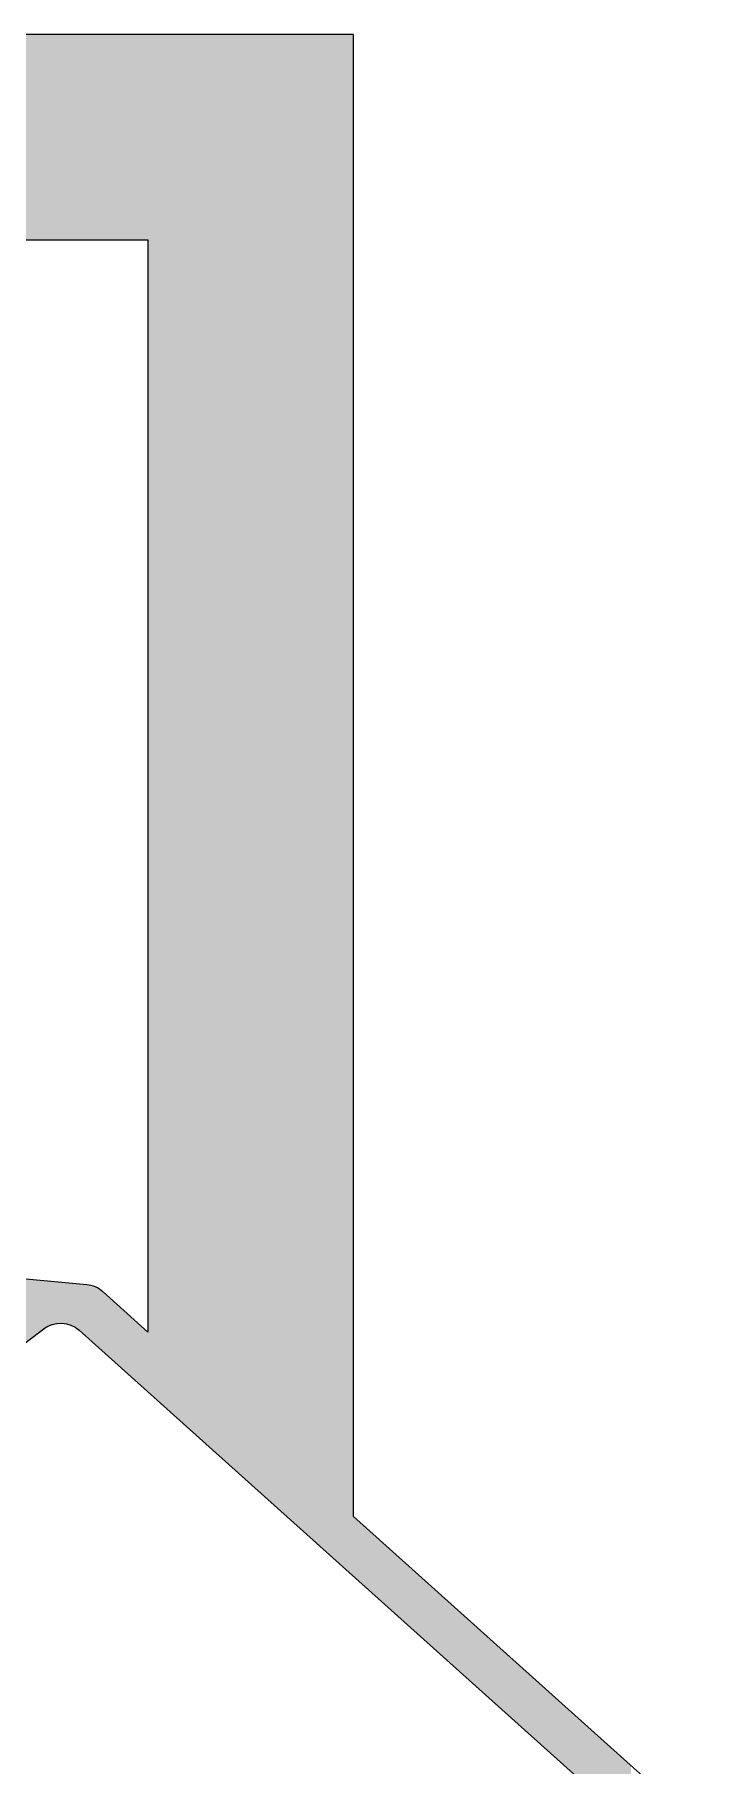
# Model space of a CAD drawing. Extents: x 181 to 485, y 440 to 775.
# Drawn here: x 436.7 to 484.7, y 651.6 to 775.3 of the extents above; entities that cross this region are included whole.
import ezdxf

# ---------------------------------------------------------------- set-up
doc = ezdxf.new("R2010")
doc.units = 0
doc.layers.add('LAYER_01', color=7, linetype='CONTINUOUS')

# ---------------------------------------------------------------- blocks, each defined once
blk = doc.blocks.new('*U1')
at = {"layer": 'LAYER_01', "linetype": 'CONTINUOUS'}
for points in [[(357.84, 760.59), (357.84, 775.27), (444.81, 760.59)], [(444.81, 760.59), (357.84, 775.27), (444.81, 775.27)], [(444.81, 760.59), (444.81, 775.27), (459.49, 665.08)], [(459.49, 669.36), (444.81, 775.27), (459.49, 775.27)], [(459.49, 665.08), (444.81, 775.27), (459.49, 669.36)], [(444.81, 682.53), (444.81, 760.59), (459.49, 665.08)], [(435.05, 681.04), (435.05, 686.42), (437.36, 682.78)], [(437.36, 682.78), (435.05, 686.42), (437.36, 686.21)], [(437.36, 682.78), (437.36, 686.21), (437.39, 682.8)], [(437.39, 682.8), (437.36, 686.21), (437.39, 686.21)], [(437.39, 682.8), (437.39, 686.21), (437.42, 682.82)], [(437.42, 682.82), (437.39, 686.21), (437.42, 686.2)], [(437.42, 682.82), (437.42, 686.2), (437.45, 682.84)], [(437.45, 682.84), (437.42, 686.2), (437.45, 686.2)], [(437.45, 682.84), (437.45, 686.2), (437.49, 682.87)], [(437.49, 682.87), (437.45, 686.2), (437.49, 686.2)], [(437.49, 682.87), (437.49, 686.2), (437.52, 682.89)], [(437.52, 682.89), (437.49, 686.2), (437.52, 686.19)], [(437.52, 682.89), (437.52, 686.19), (437.56, 682.91)], [(437.56, 682.91), (437.52, 686.19), (437.56, 686.19)], [(437.56, 682.91), (437.56, 686.19), (437.59, 682.93)], [(437.59, 682.93), (437.56, 686.19), (437.59, 686.19)], [(437.59, 682.93), (437.59, 686.19), (437.63, 682.95)], [(437.63, 682.95), (437.59, 686.19), (437.63, 686.18)], [(437.63, 682.95), (437.63, 686.18), (437.67, 682.97)], [(437.67, 682.97), (437.63, 686.18), (437.67, 686.18)], [(437.67, 682.97), (437.67, 686.18), (437.71, 682.99)], [(437.71, 682.99), (437.67, 686.18), (437.71, 686.18)], [(437.71, 682.99), (437.71, 686.18), (437.75, 683.01)], [(437.75, 683.01), (437.71, 686.18), (437.75, 686.17)], [(437.75, 683.01), (437.75, 686.17), (437.78, 683.02)], [(437.78, 683.02), (437.75, 686.17), (437.78, 686.17)], [(437.78, 683.02), (437.78, 686.17), (437.82, 683.04)], [(437.82, 683.04), (437.78, 686.17), (437.82, 686.17)], [(437.82, 683.04), (437.82, 686.17), (437.86, 683.05)], [(437.86, 683.05), (437.82, 686.17), (437.86, 686.16)], [(437.86, 683.05), (437.86, 686.16), (437.9, 683.07)], [(437.9, 683.07), (437.86, 686.16), (437.9, 686.16)], [(437.9, 683.07), (437.9, 686.16), (437.95, 683.08)], [(437.95, 683.08), (437.9, 686.16), (437.95, 686.15)], [(437.95, 683.08), (437.95, 686.15), (437.99, 683.09)], [(437.99, 683.09), (437.95, 686.15), (437.99, 686.15)], [(437.99, 683.09), (437.99, 686.15), (438.03, 683.11)], [(438.03, 683.11), (437.99, 686.15), (438.03, 686.15)], [(438.03, 683.11), (438.03, 686.15), (438.07, 683.12)], [(438.07, 683.12), (438.03, 686.15), (438.07, 686.14)], [(438.07, 683.12), (438.07, 686.14), (438.11, 683.13)], [(438.11, 683.13), (438.07, 686.14), (438.11, 686.14)], [(438.11, 683.13), (438.11, 686.14), (438.16, 683.14)], [(438.16, 683.14), (438.11, 686.14), (438.16, 686.13)], [(438.16, 683.14), (438.16, 686.13), (438.2, 683.15)], [(438.2, 683.15), (438.16, 686.13), (438.2, 686.13)], [(438.2, 683.15), (438.2, 686.13), (438.24, 683.15)], [(438.24, 683.15), (438.2, 686.13), (438.24, 686.13)], [(438.24, 683.15), (438.24, 686.13), (438.29, 683.16)], [(438.29, 683.16), (438.24, 686.13), (438.29, 686.12)], [(438.29, 683.16), (438.29, 686.12), (438.33, 683.17)], [(438.33, 683.17), (438.29, 686.12), (438.33, 686.12)], [(438.33, 683.17), (438.33, 686.12), (438.38, 683.17)], [(438.38, 683.17), (438.33, 686.12), (438.38, 686.11)], [(438.38, 683.17), (438.38, 686.11), (438.42, 683.17)], [(438.42, 683.17), (438.38, 686.11), (438.42, 686.11)], [(438.42, 683.17), (438.42, 686.11), (438.47, 683.18)], [(438.47, 683.18), (438.42, 686.11), (438.47, 686.11)], [(438.47, 683.18), (438.47, 686.11), (438.51, 683.18)], [(438.51, 683.18), (438.47, 686.11), (438.51, 686.1)], [(438.51, 683.18), (438.51, 686.1), (438.56, 683.18)], [(438.56, 683.18), (438.51, 686.1), (438.56, 686.1)], [(438.56, 683.18), (438.56, 686.1), (438.6, 683.18)], [(438.6, 683.18), (438.56, 686.1), (438.6, 686.09)], [(438.6, 683.18), (438.6, 686.09), (438.65, 683.18)], [(438.65, 683.18), (438.6, 686.09), (438.65, 686.09)], [(438.65, 683.18), (438.65, 686.09), (438.69, 683.17)], [(438.69, 683.17), (438.65, 686.09), (438.69, 686.08)], [(438.69, 683.17), (438.69, 686.08), (438.74, 683.17)], [(438.74, 683.17), (438.69, 686.08), (438.74, 686.08)], [(438.74, 683.17), (438.74, 686.08), (438.78, 683.17)], [(438.78, 683.17), (438.74, 686.08), (438.78, 686.08)], [(438.78, 683.17), (438.78, 686.08), (438.82, 683.16)], [(438.82, 683.16), (438.78, 686.08), (438.82, 686.07)], [(438.82, 683.16), (438.82, 686.07), (438.87, 683.16)], [(438.87, 683.16), (438.82, 686.07), (438.87, 686.07)], [(438.87, 683.16), (438.87, 686.07), (438.91, 683.15)], [(438.91, 683.15), (438.87, 686.07), (438.91, 686.06)], [(438.91, 683.15), (438.91, 686.06), (438.96, 683.14)], [(438.96, 683.14), (438.91, 686.06), (438.96, 686.06)], [(438.96, 683.14), (438.96, 686.06), (439, 683.13)], [(439, 683.13), (438.96, 686.06), (439, 686.06)], [(439, 683.13), (439, 686.06), (439.04, 683.12)], [(439.04, 683.12), (439, 686.06), (439.04, 686.05)], [(439.04, 683.12), (439.04, 686.05), (439.09, 683.11)], [(439.09, 683.11), (439.04, 686.05), (439.09, 686.05)], [(439.09, 683.11), (439.09, 686.05), (439.13, 683.1)], [(439.13, 683.1), (439.09, 686.05), (439.13, 686.04)], [(439.13, 683.1), (439.13, 686.04), (439.17, 683.08)], [(439.17, 683.08), (439.13, 686.04), (439.17, 686.04)], [(439.17, 683.08), (439.17, 686.04), (439.21, 683.07)], [(439.21, 683.07), (439.17, 686.04), (439.21, 686.04)], [(439.21, 683.07), (439.21, 686.04), (439.25, 683.06)], [(439.25, 683.06), (439.21, 686.04), (439.25, 686.03)], [(439.25, 683.06), (439.25, 686.03), (439.29, 683.04)], [(439.29, 683.04), (439.25, 686.03), (439.29, 686.03)], [(439.29, 683.04), (439.29, 686.03), (439.34, 683.02)], [(439.34, 683.02), (439.29, 686.03), (439.34, 686.02)], [(439.34, 683.02), (439.34, 686.02), (439.37, 683.01)], [(439.37, 683.01), (439.34, 686.02), (439.37, 686.02)], [(439.37, 683.01), (439.37, 686.02), (439.41, 682.99)], [(439.41, 682.99), (439.37, 686.02), (439.41, 686.02)], [(439.41, 682.99), (439.41, 686.02), (439.45, 682.97)], [(439.45, 682.97), (439.41, 686.02), (439.45, 686.01)], [(439.45, 682.97), (439.45, 686.01), (439.49, 682.95)], [(439.49, 682.95), (439.45, 686.01), (439.49, 686.01)], [(439.49, 682.95), (439.49, 686.01), (439.53, 682.93)], [(439.53, 682.93), (439.49, 686.01), (439.53, 686.01)], [(439.53, 682.93), (439.53, 686.01), (439.57, 682.91)], [(439.57, 682.91), (439.53, 686.01), (439.57, 686)], [(439.57, 682.91), (439.57, 686), (439.6, 682.89)], [(439.6, 682.89), (439.57, 686), (439.6, 686)], [(439.6, 682.89), (439.6, 686), (439.64, 682.86)], [(439.64, 682.86), (439.6, 686), (439.64, 686)], [(439.64, 682.86), (439.64, 686), (439.67, 682.84)], [(439.67, 682.84), (439.64, 686), (439.67, 685.99)], [(439.67, 682.84), (439.67, 685.99), (439.71, 682.82)], [(439.71, 682.82), (439.67, 685.99), (439.71, 685.99)], [(439.71, 682.82), (439.71, 685.99), (439.74, 682.79)], [(439.74, 682.79), (439.71, 685.99), (439.74, 685.99)], [(439.74, 682.79), (439.74, 685.99), (439.77, 682.77)], [(439.77, 682.77), (439.74, 685.99), (439.77, 685.98)], [(439.77, 682.77), (439.77, 685.98), (439.8, 682.75)], [(439.8, 682.75), (439.77, 685.98), (439.8, 685.98)], [(439.8, 682.75), (439.8, 685.98), (439.84, 682.72)], [(439.84, 682.72), (439.8, 685.98), (439.84, 685.98)], [(439.84, 682.72), (439.84, 685.98), (439.87, 682.69)], [(439.87, 682.69), (439.84, 685.98), (439.87, 685.98)], [(439.87, 682.69), (439.87, 685.98), (439.9, 682.67)], [(439.9, 682.67), (439.87, 685.98), (439.9, 685.97)], [(439.9, 682.67), (439.9, 685.97), (440.44, 682.18)], [(440.44, 682.18), (439.9, 685.97), (440.44, 685.92)], [(440.44, 682.18), (440.44, 685.92), (440.48, 682.14)], [(440.48, 682.14), (440.44, 685.92), (440.48, 685.92)], [(440.48, 682.14), (440.48, 685.92), (440.52, 682.11)], [(440.52, 682.11), (440.48, 685.92), (440.52, 685.91)], [(440.52, 682.11), (440.52, 685.91), (440.56, 682.07)], [(440.56, 682.07), (440.52, 685.91), (440.56, 685.91)], [(440.56, 682.07), (440.56, 685.91), (440.6, 682.04)], [(440.6, 682.04), (440.56, 685.91), (440.6, 685.9)], [(440.6, 682.04), (440.6, 685.9), (440.64, 682)], [(440.64, 682), (440.6, 685.9), (440.64, 685.89)], [(440.64, 682), (440.64, 685.89), (440.68, 681.97)], [(440.68, 681.97), (440.64, 685.89), (440.68, 685.89)], [(440.68, 681.97), (440.68, 685.89), (440.72, 681.93)], [(440.72, 681.93), (440.68, 685.89), (440.72, 685.88)], [(440.72, 681.93), (440.72, 685.88), (440.76, 681.9)], [(440.76, 681.9), (440.72, 685.88), (440.76, 685.87)], [(440.76, 681.9), (440.76, 685.87), (440.8, 681.86)], [(440.8, 681.86), (440.76, 685.87), (440.8, 685.86)], [(440.8, 681.86), (440.8, 685.86), (440.83, 681.83)], [(440.83, 681.83), (440.8, 685.86), (440.83, 685.85)], [(440.83, 681.83), (440.83, 685.85), (440.87, 681.79)], [(440.87, 681.79), (440.83, 685.85), (440.87, 685.83)], [(440.87, 681.79), (440.87, 685.83), (440.91, 681.76)], [(440.91, 681.76), (440.87, 685.83), (440.91, 685.82)], [(440.91, 681.76), (440.91, 685.82), (440.95, 681.72)], [(440.95, 681.72), (440.91, 685.82), (440.95, 685.81)], [(440.95, 681.72), (440.95, 685.81), (440.99, 681.69)], [(440.99, 681.69), (440.95, 685.81), (440.99, 685.79)], [(440.99, 681.69), (440.99, 685.79), (441.02, 681.66)], [(441.02, 681.66), (440.99, 685.79), (441.02, 685.78)], [(441.02, 681.66), (441.02, 685.78), (441.06, 681.62)], [(441.06, 681.62), (441.02, 685.78), (441.06, 685.76)], [(441.06, 681.62), (441.06, 685.76), (441.1, 681.59)], [(441.1, 681.59), (441.06, 685.76), (441.1, 685.75)], [(441.1, 681.59), (441.1, 685.75), (441.13, 681.56)], [(441.13, 681.56), (441.1, 685.75), (441.13, 685.73)], [(441.13, 681.56), (441.13, 685.73), (441.17, 681.53)], [(441.17, 681.53), (441.13, 685.73), (441.17, 685.71)], [(441.17, 681.53), (441.17, 685.71), (441.21, 681.49)], [(441.21, 681.49), (441.17, 685.71), (441.21, 685.69)], [(441.21, 681.49), (441.21, 685.69), (441.24, 681.46)], [(441.24, 681.46), (441.21, 685.69), (441.24, 685.67)], [(441.24, 681.46), (441.24, 685.67), (441.28, 681.43)], [(441.28, 681.43), (441.24, 685.67), (441.28, 685.65)], [(441.28, 681.43), (441.28, 685.65), (441.31, 681.4)], [(441.31, 681.4), (441.28, 685.65), (441.31, 685.63)], [(441.31, 681.4), (441.31, 685.63), (441.34, 681.37)], [(441.34, 681.37), (441.31, 685.63), (441.34, 685.61)], [(441.34, 681.37), (441.34, 685.61), (441.38, 681.34)], [(441.38, 681.34), (441.34, 685.61), (441.38, 685.59)], [(441.38, 681.34), (441.38, 685.59), (441.41, 681.31)], [(441.41, 681.31), (441.38, 685.59), (441.41, 685.57)], [(441.41, 681.31), (441.41, 685.57), (441.44, 681.28)], [(441.44, 681.28), (441.41, 685.57), (441.44, 685.54)], [(441.44, 681.28), (441.44, 685.54), (441.47, 681.25)], [(441.47, 681.25), (441.44, 685.54), (441.47, 685.52)], [(441.47, 681.25), (441.47, 685.52), (441.51, 681.22)], [(441.51, 681.22), (441.47, 685.52), (441.51, 685.49)], [(441.51, 681.22), (441.51, 685.49), (441.54, 681.2)], [(441.54, 681.2), (441.51, 685.49), (441.54, 685.47)], [(441.54, 681.2), (441.54, 685.47), (441.57, 681.17)], [(441.57, 681.17), (441.54, 685.47), (441.57, 685.44)], [(441.57, 681.17), (441.57, 685.44), (441.6, 681.14)], [(441.6, 681.14), (441.57, 685.44), (441.6, 685.42)], [(441.6, 681.14), (441.6, 685.42), (444.81, 678.26)], [(444.81, 678.26), (441.6, 685.42), (444.81, 682.53)], [(444.81, 678.26), (444.81, 682.53), (459.49, 665.08)], [(459.49, 665.08), (459.49, 669.36), (478.02, 648.45)], [(478.02, 648.45), (459.49, 669.36), (478.02, 652.73)], [(478.02, 648.45), (478.02, 652.73), (478.04, 648.43)], [(478.04, 648.43), (478.02, 652.73), (478.04, 652.71)], [(478.04, 648.43), (478.04, 652.71), (478.06, 648.41)], [(478.06, 648.41), (478.04, 652.71), (478.06, 652.69)], [(478.06, 648.41), (478.06, 652.69), (478.08, 648.39)], [(478.08, 648.39), (478.06, 652.69), (478.08, 652.67)], [(478.08, 648.39), (478.08, 652.67), (478.1, 648.37)], [(478.1, 648.37), (478.08, 652.67), (478.1, 652.66)], [(478.1, 648.37), (478.1, 652.66), (478.11, 648.35)], [(478.11, 648.35), (478.1, 652.66), (478.11, 652.64)], [(478.11, 648.35), (478.11, 652.64), (478.13, 648.33)], [(478.13, 648.33), (478.11, 652.64), (478.13, 652.63)], [(478.13, 648.33), (478.13, 652.63), (478.15, 648.31)], [(478.15, 648.31), (478.13, 652.63), (478.15, 652.61)], [(478.15, 648.31), (478.15, 652.61), (478.17, 648.29)], [(478.17, 648.29), (478.15, 652.61), (478.17, 652.6)], [(478.17, 648.29), (478.17, 652.6), (478.18, 648.27)], [(478.18, 648.27), (478.17, 652.6), (478.18, 652.58)], [(478.18, 648.27), (478.18, 652.58), (478.2, 648.24)], [(478.2, 648.24), (478.18, 652.58), (478.2, 652.57)], [(478.2, 648.24), (478.2, 652.57), (478.21, 648.22)], [(478.21, 648.22), (478.2, 652.57), (478.21, 652.56)], [(478.21, 648.22), (478.21, 652.56), (478.22, 648.2)], [(478.22, 648.2), (478.21, 652.56), (478.22, 652.54)], [(478.22, 648.2), (478.22, 652.54), (478.24, 648.17)], [(478.24, 648.17), (478.22, 652.54), (478.24, 652.53)], [(478.24, 648.17), (478.24, 652.53), (478.25, 648.15)], [(478.25, 648.15), (478.24, 652.53), (478.25, 652.52)], [(478.25, 648.15), (478.25, 652.52), (478.26, 648.12)], [(478.26, 648.12), (478.25, 652.52), (478.26, 652.51)], [(478.26, 648.12), (478.26, 652.51), (478.27, 648.1)], [(478.27, 648.1), (478.26, 652.51), (478.27, 652.5)], [(478.27, 648.1), (478.27, 652.5), (478.28, 648.07)], [(478.28, 648.07), (478.27, 652.5), (478.28, 652.49)], [(478.28, 648.07), (478.28, 652.49), (478.29, 648.04)], [(478.29, 648.04), (478.28, 652.49), (478.29, 652.48)], [(478.29, 648.04), (478.29, 652.48), (478.3, 648.02)], [(478.3, 648.02), (478.29, 652.48), (478.3, 652.47)], [(478.3, 648.02), (478.3, 652.47), (478.31, 647.99)], [(478.31, 647.99), (478.3, 652.47), (478.31, 652.47)], [(478.31, 647.99), (478.31, 652.47), (478.32, 647.96)], [(478.32, 647.96), (478.31, 652.47), (478.32, 652.46)], [(478.32, 647.96), (478.32, 652.46), (478.33, 647.94)], [(478.33, 647.94), (478.32, 652.46), (478.33, 652.45)], [(478.33, 647.94), (478.33, 652.45), (478.33, 647.91)], [(478.33, 647.91), (478.33, 652.45), (478.33, 652.45)], [(478.33, 647.91), (478.33, 652.45), (478.34, 647.88)], [(478.34, 647.88), (478.33, 652.45), (478.34, 652.44)], [(478.34, 647.88), (478.34, 652.44), (478.34, 647.86)], [(478.34, 647.86), (478.34, 652.44), (478.34, 652.44)], [(478.34, 647.86), (478.34, 652.44), (478.35, 647.83)], [(478.35, 647.83), (478.34, 652.44), (478.35, 652.44)], [(478.35, 647.83), (478.35, 652.44), (478.35, 647.8)], [(478.35, 647.8), (478.35, 652.44), (478.35, 652.43)], [(478.35, 647.8), (478.35, 652.43), (478.35, 647.77)], [(478.35, 647.77), (478.35, 652.43), (478.35, 652.43)], [(478.35, 647.77), (478.35, 652.43), (478.35, 647.75)], [(478.35, 647.75), (478.35, 652.43), (478.35, 652.43)], [(478.35, 647.75), (478.35, 652.43), (478.35, 647.72)], [(478.35, 647.72), (478.35, 652.43), (478.35, 652.43)], [(478.35, 647.72), (478.35, 652.43), (478.35, 647.69)], [(478.35, 647.69), (478.35, 652.43), (478.35, 652.43)], [(478.35, 638.35), (478.35, 652.43), (478.36, 638.35)], [(478.36, 638.35), (478.35, 652.43), (478.36, 652.42)], [(478.36, 638.35), (478.36, 652.42), (478.38, 638.35)], [(478.38, 638.35), (478.36, 652.42), (478.38, 652.4)], [(478.38, 638.35), (478.38, 652.4), (478.41, 638.35)], [(478.41, 638.35), (478.38, 652.4), (478.41, 652.38)], [(478.41, 638.35), (478.41, 652.38), (478.43, 638.35)], [(478.43, 638.35), (478.41, 652.38), (478.43, 652.36)], [(478.43, 638.35), (478.43, 652.36), (478.45, 638.35)], [(478.45, 638.35), (478.43, 652.36), (478.45, 652.34)], [(478.45, 638.35), (478.45, 652.34), (478.47, 638.35)], [(478.47, 638.35), (478.45, 652.34), (478.47, 652.32)], [(478.47, 638.35), (478.47, 652.32), (478.49, 638.35)], [(478.49, 638.35), (478.47, 652.32), (478.49, 652.3)], [(478.49, 638.35), (478.49, 652.3), (478.51, 638.34)], [(478.51, 638.34), (478.49, 652.3), (478.51, 652.28)], [(478.51, 638.34), (478.51, 652.28), (478.54, 638.34)], [(478.54, 638.34), (478.51, 652.28), (478.54, 652.26)], [(478.54, 638.34), (478.54, 652.26), (478.56, 638.34)], [(478.56, 638.34), (478.54, 652.26), (478.56, 652.24)], [(478.56, 638.34), (478.56, 652.24), (478.58, 638.33)], [(478.58, 638.33), (478.56, 652.24), (478.58, 652.23)], [(478.58, 638.33), (478.58, 652.23), (478.6, 638.33)], [(478.6, 638.33), (478.58, 652.23), (478.6, 652.21)], [(478.6, 638.33), (478.6, 652.21), (478.62, 638.33)], [(478.62, 638.33), (478.6, 652.21), (478.62, 652.19)], [(478.62, 638.33), (478.62, 652.19), (478.64, 638.32)], [(478.64, 638.32), (478.62, 652.19), (478.64, 652.17)], [(478.64, 638.32), (478.64, 652.17), (478.66, 638.31)], [(478.66, 638.31), (478.64, 652.17), (478.66, 652.15)], [(478.66, 638.31), (478.66, 652.15), (478.68, 638.31)], [(478.68, 638.31), (478.66, 652.15), (478.68, 652.13)], [(478.68, 638.31), (478.68, 652.13), (478.7, 638.3)], [(478.7, 638.3), (478.68, 652.13), (478.7, 652.11)], [(478.7, 638.3), (478.7, 652.11), (478.72, 638.3)], [(478.72, 638.3), (478.7, 652.11), (478.72, 652.1)], [(478.72, 638.3), (478.72, 652.1), (478.74, 638.29)], [(478.74, 638.29), (478.72, 652.1), (478.74, 652.08)], [(478.74, 638.29), (478.74, 652.08), (478.76, 638.28)], [(478.76, 638.28), (478.74, 652.08), (478.76, 652.06)], [(478.76, 638.28), (478.76, 652.06), (478.78, 638.27)], [(478.78, 638.27), (478.76, 652.06), (478.78, 652.04)], [(478.78, 638.27), (478.78, 652.04), (478.8, 638.26)], [(478.8, 638.26), (478.78, 652.04), (478.8, 652.03)], [(478.8, 638.26), (478.8, 652.03), (478.82, 638.26)], [(478.82, 638.26), (478.8, 652.03), (478.82, 652.01)], [(478.82, 638.26), (478.82, 652.01), (478.84, 638.25)], [(478.84, 638.25), (478.82, 652.01), (478.84, 651.99)], [(478.84, 638.25), (478.84, 651.99), (478.86, 638.24)], [(478.86, 638.24), (478.84, 651.99), (478.86, 651.98)], [(478.86, 638.24), (478.86, 651.98), (478.87, 638.23)], [(478.87, 638.23), (478.86, 651.98), (478.87, 651.96)], [(478.87, 638.23), (478.87, 651.96), (478.89, 638.22)], [(478.89, 638.22), (478.87, 651.96), (478.89, 651.94)], [(478.89, 638.22), (478.89, 651.94), (478.91, 638.21)], [(478.91, 638.21), (478.89, 651.94), (478.91, 651.93)], [(478.91, 638.21), (478.91, 651.93), (478.93, 638.2)], [(478.93, 638.2), (478.91, 651.93), (478.93, 651.91)], [(478.93, 638.2), (478.93, 651.91), (478.94, 638.19)], [(478.94, 638.19), (478.93, 651.91), (478.94, 651.9)], [(478.94, 638.19), (478.94, 651.9), (478.96, 638.17)], [(478.96, 638.17), (478.94, 651.9), (478.96, 651.88)], [(478.96, 638.17), (478.96, 651.88), (478.98, 638.16)], [(478.98, 638.16), (478.96, 651.88), (478.98, 651.87)], [(478.98, 638.16), (478.98, 651.87), (478.99, 638.15)], [(478.99, 638.15), (478.98, 651.87), (478.99, 651.85)], [(478.99, 638.15), (478.99, 651.85), (479.01, 638.14)], [(479.01, 638.14), (478.99, 651.85), (479.01, 651.84)], [(479.01, 638.14), (479.01, 651.84), (479.02, 638.13)], [(479.02, 638.13), (479.01, 651.84), (479.02, 651.83)], [(479.02, 638.13), (479.02, 651.83), (479.04, 638.11)], [(479.04, 638.11), (479.02, 651.83), (479.04, 651.81)], [(479.04, 638.11), (479.04, 651.81), (479.05, 638.1)], [(479.05, 638.1), (479.04, 651.81), (479.05, 651.8)], [(479.05, 638.1), (479.05, 651.8), (479.07, 638.09)], [(479.07, 638.09), (479.05, 651.8), (479.07, 651.79)], [(479.07, 638.09), (479.07, 651.79), (479.08, 638.07)], [(479.08, 638.07), (479.07, 651.79), (479.08, 651.77)], [(479.08, 638.07), (479.08, 651.77), (479.1, 638.06)], [(479.1, 638.06), (479.08, 651.77), (479.1, 651.76)], [(479.1, 638.06), (479.1, 651.76), (479.11, 638.05)], [(479.11, 638.05), (479.1, 651.76), (479.11, 651.75)], [(479.11, 638.05), (479.11, 651.75), (479.12, 638.03)], [(479.12, 638.03), (479.11, 651.75), (479.12, 651.74)], [(479.12, 638.03), (479.12, 651.74), (479.14, 638.02)], [(479.14, 638.02), (479.12, 651.74), (479.14, 651.72)], [(479.14, 638.02), (479.14, 651.72), (479.15, 638)], [(479.15, 638), (479.14, 651.72), (479.15, 651.71)], [(479.15, 638), (479.15, 651.71), (479.16, 637.99)], [(479.16, 637.99), (479.15, 651.71), (479.16, 651.7)], [(479.16, 637.99), (479.16, 651.7), (479.18, 637.97)], [(479.18, 637.97), (479.16, 651.7), (479.18, 651.69)], [(479.18, 637.97), (479.18, 651.69), (479.19, 637.95)], [(479.19, 637.95), (479.18, 651.69), (479.19, 651.68)], [(479.19, 637.95), (479.19, 651.68), (479.2, 637.94)], [(479.2, 637.94), (479.19, 651.68), (479.2, 651.67)], [(479.2, 637.94), (479.2, 651.67), (479.21, 637.92)], [(479.21, 637.92), (479.2, 651.67), (479.21, 651.66)], [(479.21, 637.92), (479.21, 651.66), (479.23, 637.9)], [(479.23, 637.9), (479.21, 651.66), (479.23, 651.65)], [(479.23, 637.9), (479.23, 651.65), (479.24, 637.88)], [(479.24, 637.88), (479.23, 651.65), (479.24, 651.64)], [(479.24, 637.88), (479.24, 651.64), (479.25, 637.87)], [(479.25, 637.87), (479.24, 651.64), (479.25, 651.63)], [(479.25, 637.87), (479.25, 651.63), (479.26, 637.85)], [(479.26, 637.85), (479.25, 651.63), (479.26, 651.62)], [(479.26, 637.85), (479.26, 651.62), (479.27, 637.83)], [(479.27, 637.83), (479.26, 651.62), (479.27, 651.61)], [(479.27, 637.83), (479.27, 651.61), (479.28, 637.81)], [(479.28, 637.81), (479.27, 651.61), (479.28, 651.6)], [(479.28, 637.81), (479.28, 651.6), (479.29, 637.79)], [(479.29, 637.79), (479.28, 651.6), (479.29, 651.59)], [(479.29, 637.79), (479.29, 651.59), (479.3, 637.77)], [(479.3, 637.77), (479.29, 651.59), (479.3, 651.58)], [(479.3, 637.77), (479.3, 651.58), (479.31, 637.75)], [(479.31, 637.75), (479.3, 651.58), (479.31, 651.57)]]:
    blk.add_solid(points, dxfattribs=at)

msp = doc.modelspace()

# ---------------------------------------------------------------- linework, layer by layer
at = {"layer": 'LAYER_01'}
for p, q in [((459.49, 775.27), (205.92, 775.27)), ((459.49, 669.36), (459.49, 775.27)), ((357.84, 760.59), (444.81, 760.59)), ((444.81, 760.59), (444.81, 682.53)), ((440.44, 685.92), (435.05, 686.42)), ((444.81, 682.53), (441.6, 685.42)), ((407.48, 660.22), (437.36, 682.78)), ((439.9, 682.67), (478.02, 648.45)), ((484.7, 646.73), (459.49, 669.36))]:
    msp.add_line(p, q, dxfattribs=at)
msp.add_arc((440.26, 683.93), 2, 48.0915, 84.6918, dxfattribs=at)
at = {"layer": 'LAYER_01', "extrusion": (0, 0, -1)}
msp.add_arc((-438.56, 681.18), 2, 52.9497, 131.9085, dxfattribs=at)

# ---------------------------------------------------------------- block references
at = {"layer": 'LAYER_01'}
msp.add_blockref('*U1', (0, 0), dxfattribs=at)

doc.saveas('drawing.dxf')
